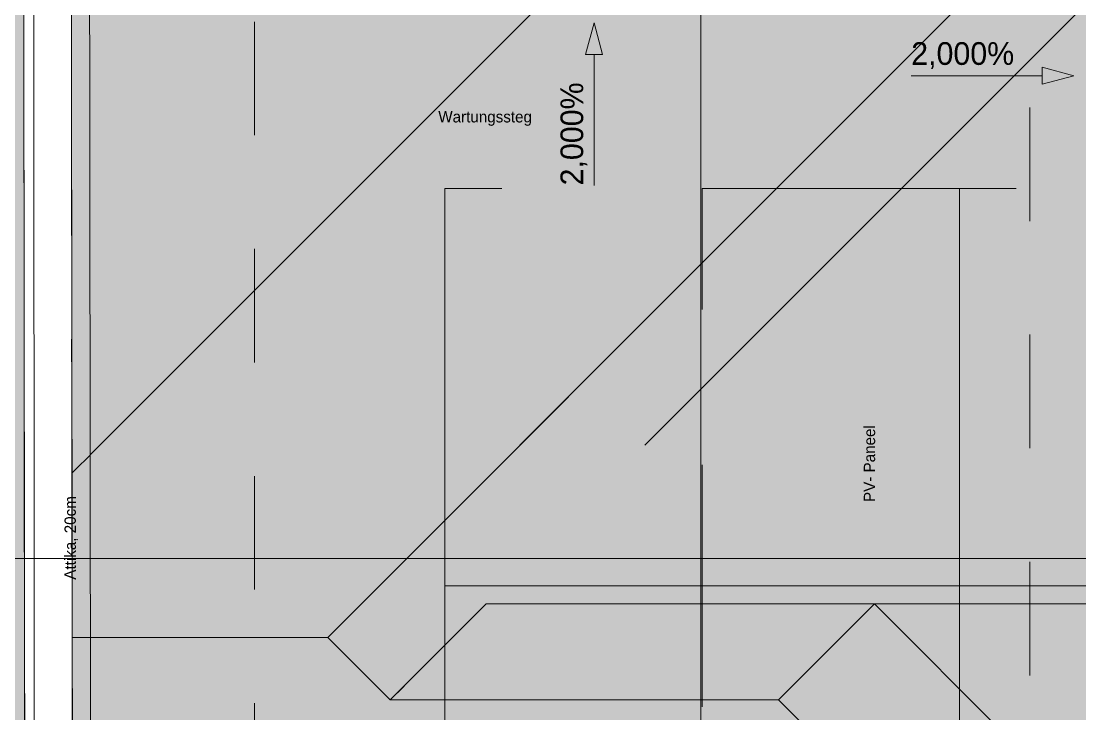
# Model space of a CAD drawing. Header units: metres. Extents: x -4 to 206, y -18 to 45.
# Drawn here: x 33.307 to 37.97, y -7.688 to -4.639 of the extents above; entities that cross this region are included whole.
import ezdxf

# ---------------------------------------------------------------- set-up
doc = ezdxf.new("R2010")
doc.units = ezdxf.units.M
doc.header["$MEASUREMENT"] = 0
doc.set_wipeout_variables(frame=1)
for name, pattern in [('Achse', [0.004, 0.002, -0.001, 0, -0.001]), ('Schnittlinie', [0.006, 0.003, -0.0015, 0, -0.0015]), ('UNSICHTBAR', [0.4, 0, -0.4]), ('Untersicht', [0.001, 0.0005, -0.0005]), ('Wipeout_Contour', [1, 0, -1])]:
    doc.linetypes.add(name, pattern=pattern)
for name, color, linetype in [('3._DD PP STG2_4_000 Achsraster', 7, 'Continuous'), ('3._DD PP STG2_4_140 Brüstung', 7, 'Continuous'), ('3._DD PP STG2_4_210 Decke', 7, 'Continuous'), ('3._DD PP STG2_4_220 Bodenaufbau - Außen_ Gefälle', 7, 'Continuous'), ('3._DD PP STG2_4_221 Bodenaufbau - Abdichtung', 7, 'Continuous'), ('3._DD PP STG2_4_612 PV und Solar', 7, 'Continuous'), ('3._DD PP STG2_4_641 Wartungssteg', 7, 'Continuous'), ('3._DD PP STG2_4_725 Nachbarbebauung', 7, 'Continuous'), ('3._DD PP STG2_4_851 Marker Schnitt', 7, 'Continuous'), ('3._DD PP STG2_4_915 Allgemein Beschriftung.x', 7, 'Continuous'), ('3._DD PP STG2_4_945 Einreichplan Beschriftung', 7, 'Continuous'), ('3._DD PP STG2_4_950 Polierplan Bemaßung', 7, 'Continuous'), ('3._DD PP STG2_4_Neubau_840 Baulinien', 7, 'Continuous')]:
    doc.layers.add(name, color=color, linetype=linetype)
doc.styles.add('ERSTELLTER_STIL_2', font='')
doc.styles.get('ERSTELLTER_STIL_2').set_extended_font_data('Eurostile')

msp = doc.modelspace()

# ---------------------------------------------------------------- hatches: boundary and pattern name
at = {"layer": '3._DD PP STG2_4_641 Wartungssteg', "linetype": 'Continuous', "lineweight": 0, "true_color": 0x0c0c0c}
msp.add_hatch(color=28, dxfattribs=at).paths.add_polyline_path([(34.2935, -9.645), (39.705, -9.645), (39.705, -8.945), (34.8935, -8.945), (34.8935, -5.2748), (39.805, -5.2748), (39.805, -7.8248), (44.3723, -7.8248), (44.3723, -8.3437), (48.4223, -8.3437), (48.4223, -7.7437), (44.9723, -7.7437), (44.9723, -5.4137), (50.8781, -5.4137), (50.8781, -7.9137), (51.4781, -7.9137), (51.4781, -4.8137), (44.3723, -4.8137), (44.3723, -7.3248), (40.405, -7.3248), (40.405, -4.3237), (39.805, -4.3237), (39.805, -4.6748), (34.3935, -4.6748), (34.3935, -1.9387), (33.7935, -1.9387), (33.7935, -5.2748), (34.2935, -5.2748)])
at = {"layer": '3._DD PP STG2_4_725 Nachbarbebauung', "linetype": 'Continuous', "lineweight": 0, "true_color": 0x1f1f1f}
msp.add_hatch(color=250, dxfattribs=at).paths.add_polyline_path([(33.3596, -4.0618), (29.5275, -4.632), (29.5275, -14.6052), (32.0677, -14.2249), (30.2188, -14.5019), (33.3665, -14.0306)])
at = {"layer": '3._DD PP STG2_4_950 Polierplan Bemaßung', "linetype": 'Continuous', "lineweight": 13, "true_color": 0x6c6cff}
for points in [[(35.83, -4.6455), (35.7925, -4.7854), (35.8675, -4.7854)], [(37.9433, -4.8788), (37.8034, -4.8413), (37.8034, -4.9163)]]:
    msp.add_hatch(color=171, dxfattribs=at).paths.add_polyline_path(points)

# ---------------------------------------------------------------- linework, layer by layer
at = {"layer": '3._DD PP STG2_4_000 Achsraster', "color": 5, "linetype": 'Continuous', "lineweight": 0, "ltscale": 1000}
msp.add_line((36.3, 1.9963), (36.3, -16.0037), dxfattribs=at)
at = {"layer": '3._DD PP STG2_4_210 Decke', "color": 7, "linetype": 'Continuous', "lineweight": 13, "ltscale": 1000, "flags": 128}
msp.add_lwpolyline([(48.645, -1.4987), (45.765, -1.4987), (45.765, -3.9237), (45.635, -3.9237), (43.155, -3.9237), (43.155, -5.8737), (41.175, -5.8737), (41.175, -3.9237), (38.605, -3.9237), (38.605, -4.3437), (36.365, -4.3437), (36.365, -1.4987), (33.4844, -1.4987), (33.4954, -10.3587), (34.515, -10.3587), (34.515, -11.383), (37.335, -11.3837), (37.335, -10.0637), (42.835, -10.0637), (42.835, -9.5637), (45.685, -9.5637), (45.685, -8.8637), (48.185, -8.8637)], dxfattribs=at)
at = {"layer": '3._DD PP STG2_4_221 Bodenaufbau - Abdichtung', "color": 171, "linetype": 'Schnittlinie', "lineweight": 13, "ltscale": 1000, "true_color": 0x6c6cff, "flags": 128}
for points in [[(37.6252, -4.3837), (34.6577, -7.3512)], [(34.6577, -7.3512), (37.6252, -4.3837)], [(38.1752, -4.3837), (34.9327, -7.6262)], [(34.9327, -7.6262), (35.3552, -7.2037)], [(35.3552, -7.2037), (37.065, -7.2037)], [(37.065, -7.2037), (36.6425, -7.6262)], [(36.6425, -7.6262), (37.065, -7.2037)], [(37.065, -7.2037), (39.885, -10.0237)], [(37.065, -7.2037), (40.965, -7.2037)], [(39.885, -10.0237), (37.065, -7.2037)], [(34.9327, -7.6262), (34.6577, -7.3512)], [(34.6577, -7.3512), (34.9327, -7.6262)], [(36.6425, -7.6262), (34.9327, -7.6262)], [(34.9327, -7.6262), (36.6425, -7.6262)], [(37.22, -8.2037), (36.6425, -7.6262)], [(36.6425, -7.6262), (37.22, -8.2037)]]:
    msp.add_lwpolyline(points, dxfattribs=at)
at = {"layer": '3._DD PP STG2_4_612 PV und Solar', "color": 8, "linetype": 'Achse', "lineweight": 13, "ltscale": 1000, "flags": 128}
for points in [[(35.1735, -7.1248), (35.1735, -5.3748), (36.3063, -5.3748), (36.3063, -7.1248)], [(37.4392, -5.3748), (37.4392, -7.1248), (36.3063, -7.1248), (36.3063, -5.3748)], [(37.4392, -7.1248), (37.4392, -5.3748), (38.5721, -5.3748), (38.5721, -7.1248)], [(35.1735, -8.8748), (35.1735, -7.1248), (36.3063, -7.1248), (36.3063, -8.8748)], [(37.4392, -7.1248), (37.4392, -8.8748), (36.3063, -8.8748), (36.3063, -7.1248)], [(37.4392, -8.8748), (37.4392, -7.1248), (38.5721, -7.1248), (38.5721, -8.8748)]]:
    msp.add_lwpolyline(points, close=True, dxfattribs=at)
at = {"layer": '3._DD PP STG2_4_641 Wartungssteg', "color": 7, "linetype": 'UNSICHTBAR', "lineweight": 13, "ltscale": 1000, "flags": 128}
msp.add_lwpolyline([(34.2935, -9.645), (39.705, -9.645), (39.705, -8.945), (34.8935, -8.945), (34.8935, -5.2748), (39.805, -5.2748), (39.805, -7.8248), (44.3723, -7.8248), (44.3723, -8.3437), (48.4223, -8.3437), (48.4223, -7.7437), (44.9723, -7.7437), (44.9723, -5.4137), (50.8781, -5.4137), (50.8781, -7.9137), (51.4781, -7.9137), (51.4781, -4.8137), (44.3723, -4.8137), (44.3723, -7.3248), (40.405, -7.3248), (40.405, -4.3237), (39.805, -4.3237), (39.805, -4.6748), (34.3935, -4.6748), (34.3935, -1.9387), (33.7935, -1.9387), (33.7935, -5.2748), (34.2935, -5.2748)], close=True, dxfattribs=at)
at = {"layer": '3._DD PP STG2_4_725 Nachbarbebauung', "color": 8, "linetype": 'Continuous', "lineweight": 13, "ltscale": 1000, "flags": 128}
msp.add_lwpolyline([(29.5275, -14.6052), (32.0677, -14.2249), (30.2188, -14.5019), (33.3665, -14.0306), (33.3596, -4.0618), (29.5275, -4.632)], dxfattribs=at)
at = {"layer": '3._DD PP STG2_4_851 Marker Schnitt', "color": 7, "linetype": 'Untersicht', "lineweight": 13, "ltscale": 1000}
for p, q in [((34.335, 1.3588), (34.335, -15.6487)), ((37.75, -0.0187), (37.75, -15.6487))]:
    msp.add_line(p, q, dxfattribs=at)
at = {"layer": '3._DD PP STG2_4_950 Polierplan Bemaßung', "color": 171, "linetype": 'Continuous', "lineweight": 13, "ltscale": 1000, "true_color": 0x6c6cff}
for p, q in [((35.83, -4.6455), (35.7925, -4.7854)), ((35.83, -4.6455), (35.8675, -4.7854)), ((35.8675, -4.7854), (35.7925, -4.7854)), ((35.83, -4.7854), (35.83, -4.8455)), ((35.83, -4.8455), (35.83, -5.3618)), ((37.8034, -4.9163), (37.8034, -4.8413)), ((37.9433, -4.8788), (37.8034, -4.8413)), ((37.7433, -4.8788), (37.227, -4.8788)), ((37.8034, -4.8788), (37.7433, -4.8788)), ((37.9433, -4.8788), (37.8034, -4.9163))]:
    msp.add_line(p, q, dxfattribs=at)

# ---------------------------------------------------------------- texts
at = {"layer": '3._DD PP STG2_4_915 Allgemein Beschriftung.x', "color": 250, "linetype": 'Continuous', "lineweight": 13, "true_color": 0x3f3f3f, "insert": (35.3504, -5.0996), "char_height": 0.05, "attachment_point": 8, "style": 'ERSTELLTER_STIL_2'}
msp.add_mtext('\\A1;{\\pqc;\\fEurostile|b0|i0|c0|p0;\\W1.000000;Wartungssteg}', dxfattribs=at)
at = {"layer": '3._DD PP STG2_4_915 Allgemein Beschriftung.x', "color": 250, "linetype": 'Continuous', "lineweight": 13, "true_color": 0x3f3f3f, "insert": (37.0688, -6.5863), "char_height": 0.05, "attachment_point": 8, "rotation": 90, "style": 'ERSTELLTER_STIL_2'}
msp.add_mtext('\\A1;{\\pqc;\\fEurostile|b0|i0|c0|p0;\\W1.000000;PV- Paneel}', dxfattribs=at)
at = {"layer": '3._DD PP STG2_4_950 Polierplan Bemaßung', "color": 171, "linetype": 'Continuous', "lineweight": 13, "true_color": 0x6c6cff, "insert": (37.227, -4.8497), "char_height": 0.1, "attachment_point": 7, "style": 'ERSTELLTER_STIL_2'}
msp.add_mtext('\\A1;{\\pql;\\fEurostile|b0|i0|c0|p0;\\W1.000000;2,000\\fEurostile|b0|i0|c0|p0;\\W1.000000;%}', dxfattribs=at)
at = {"layer": '3._DD PP STG2_4_950 Polierplan Bemaßung', "color": 171, "linetype": 'Continuous', "lineweight": 13, "true_color": 0x6c6cff, "insert": (35.8009, -5.3618), "char_height": 0.1, "attachment_point": 7, "rotation": 90, "style": 'ERSTELLTER_STIL_2'}
msp.add_mtext('\\A1;{\\pql;\\fEurostile|b0|i0|c0|p0;\\W1.000000;2,000\\fEurostile|b0|i0|c0|p0;\\W1.000000;%}', dxfattribs=at)

# ---------------------------------------------------------------- next in the draw order: wipeouts: each hides what was drawn before it
at = {"color": 254, "linetype": 'Wipeout_Contour', "lineweight": 0, "ltscale": 137.05748}
msp.add_wipeout([(33.6153, -10.2387), (33.6046, -1.6188), (33.3146, -1.6188), (33.3254, -10.2387)], dxfattribs=at).dxf.layer = '3._DD PP STG2_4_140 Brüstung'

# ---------------------------------------------------------------- next in the draw order: hatches: boundary and pattern name
at = {"layer": '3._DD PP STG2_4_220 Bodenaufbau - Außen_ Gefälle', "linetype": 'Continuous', "lineweight": 0, "true_color": 0x323232}
msp.add_hatch(color=250, dxfattribs=at).paths.add_polyline_path([(33.5244, -1.5387), (33.5354, -10.3187), (34.555, -10.3187), (34.555, -11.3437), (37.295, -11.3437), (37.295, -10.0237), (42.795, -10.0237), (42.795, -9.5237), (45.645, -9.5237), (45.645, -8.8237), (48.225, -8.8237), (48.225, -9.9837), (51.065, -9.9837), (51.065, -8.1987), (51.9934, -8.1987), (52.0151, -4.3837), (48.605, -4.3837), (48.605, -1.5387), (45.805, -1.5387), (45.805, -3.9637), (43.12, -3.9637), (43.12, -5.8237), (41.225, -5.8237), (41.225, -3.9637), (38.7509, -3.9637), (38.7509, -4.3837), (36.325, -4.3837), (36.325, -1.5387)])

# ---------------------------------------------------------------- next in the draw order: linework, layer by layer
at = {"layer": '3._DD PP STG2_4_140 Brüstung', "color": 7, "linetype": 'Continuous', "lineweight": 18, "ltscale": 1000, "flags": 128}
msp.add_lwpolyline([(33.6153, -10.2387), (33.6046, -1.6188)], dxfattribs=at)
at = {"layer": '3._DD PP STG2_4_220 Bodenaufbau - Außen_ Gefälle', "color": 7, "linetype": 'Continuous', "lineweight": 13, "ltscale": 1000, "flags": 128}
msp.add_lwpolyline([(48.605, -1.5387), (45.805, -1.5387), (45.805, -3.9637), (43.12, -3.9637), (43.12, -5.8237), (41.225, -5.8237), (41.225, -3.9637), (38.7509, -3.9637), (38.7509, -4.3837), (36.325, -4.3837), (36.325, -1.5387), (33.5244, -1.5387), (33.5354, -10.3187), (34.555, -10.3187), (34.555, -11.3437), (37.295, -11.3437), (37.295, -10.0237), (42.795, -10.0237), (42.795, -9.5237), (45.645, -9.5237), (45.645, -8.8237), (48.225, -8.8237)], dxfattribs=at)
at = {"layer": '3._DD PP STG2_4_221 Bodenaufbau - Abdichtung', "color": 171, "linetype": 'Schnittlinie', "lineweight": 13, "ltscale": 1000, "true_color": 0x6c6cff, "flags": 128}
for points in [[(33.523, -1.5387), (33.5294, -6.6294)], [(33.5308, -6.628), (33.5244, -1.5387)], [(33.5308, -6.628), (36.325, -3.8337)], [(36.325, -3.8337), (33.5308, -6.628)], [(33.5294, -6.6294), (33.5298, -6.629), (33.5308, -6.628)], [(33.5317, -7.3512), (33.5308, -6.628)], [(34.6577, -7.3512), (33.5317, -7.3512)], [(33.5317, -7.3512), (34.6577, -7.3512)], [(33.5341, -9.2978), (33.5317, -7.3512)]]:
    msp.add_lwpolyline(points, dxfattribs=at)
at = {"layer": '3._DD PP STG2_4_Neubau_840 Baulinien', "color": 76, "linetype": 'Continuous', "lineweight": 13, "ltscale": 1000, "true_color": 0x3f7f02, "flags": 128}
msp.add_lwpolyline([(52.214, 1.9963), (52.2035, 0.426), (52.1486, -11.3318), (33.3665, -14.0306), (33.3591, 1.9963)], dxfattribs=at)

# ---------------------------------------------------------------- next in the draw order: texts
at = {"layer": '3._DD PP STG2_4_945 Einreichplan Beschriftung', "color": 7, "linetype": 'Continuous', "lineweight": 13, "insert": (33.4978, -7.0975), "char_height": 0.05, "attachment_point": 1, "rotation": 90, "style": 'ERSTELLTER_STIL_2'}
msp.add_mtext('\\A1;{\\pql;\\fEurostile|b0|i0|c0|p0;\\W1.000000;Attika, 20cm}', dxfattribs=at)

# ---------------------------------------------------------------- next in the draw order: wipeouts: each hides what was drawn before it
at = {"color": 254, "linetype": 'Wipeout_Contour', "lineweight": 0, "ltscale": 102.759485}
msp.add_wipeout([(33.3257, -10.4786), (33.3142, -1.2589), (33.3255, -10.4786)], dxfattribs=at).dxf.layer = '3._DD PP STG2_4_140 Brüstung'

# ---------------------------------------------------------------- next in the draw order: linework, layer by layer
at = {"layer": '3._DD PP STG2_4_000 Achsraster', "color": 5, "linetype": 'Continuous', "lineweight": 0, "ltscale": 1000}
msp.add_line((31.8, -7.0037), (54.3, -7.0037), dxfattribs=at)
at = {"layer": '3._DD PP STG2_4_140 Brüstung', "color": 7, "linetype": 'Continuous', "lineweight": 18, "ltscale": 1000}
msp.add_line((33.3257, -10.4786), (33.3142, -1.2589), dxfattribs=at)
at = {"layer": '3._DD PP STG2_4_140 Brüstung', "color": 7, "linetype": 'Continuous', "lineweight": 18, "ltscale": 1000, "flags": 128}
msp.add_lwpolyline([(33.314, -1.2588), (33.3255, -10.4786)], dxfattribs=at)

doc.saveas('drawing.dxf')
